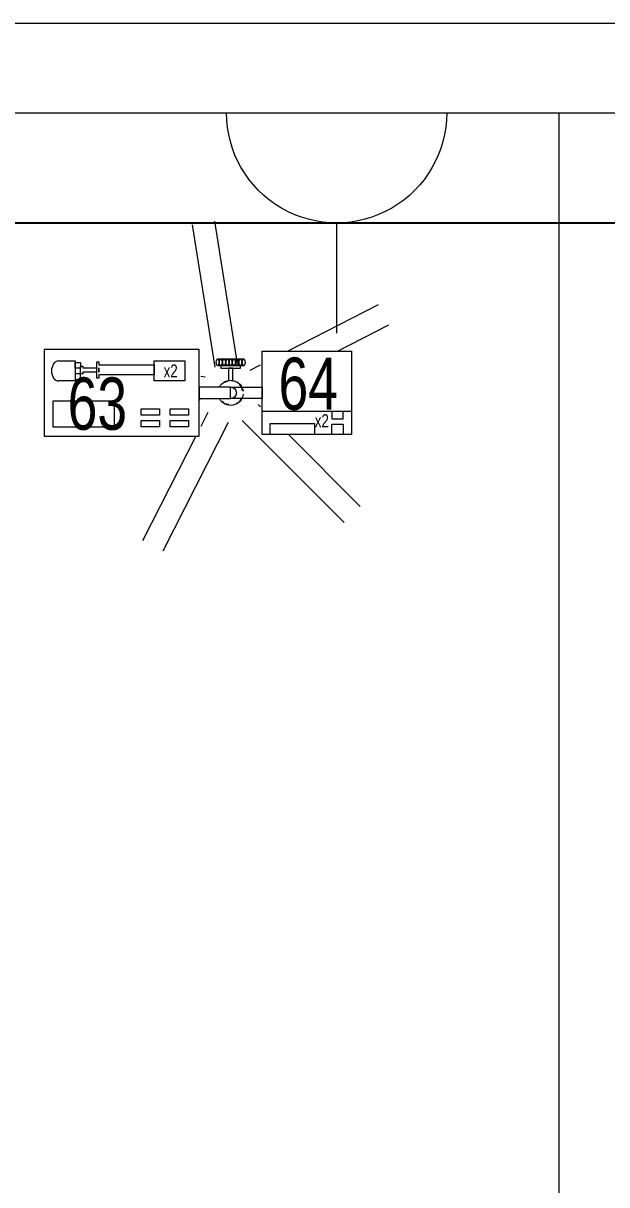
# Model space of a CAD drawing. Header units: metres. Extents: x 75097 to 220695, y -1557923 to -1361206.
# Drawn here: x 127383 to 128362, y -1465848 to -1463903 of the extents above; entities that cross this region are included whole.
import ezdxf

# ---------------------------------------------------------------- set-up
doc = ezdxf.new("R2010")
doc.units = ezdxf.units.M
doc.layers.get('0').update_dxf_attribs({"lineweight": 0})
for name, color, linetype, lineweight in [('A-100 - Copy$0$Medical Equipment and Furniture', 8, 'Continuous', 0), ('A-100 - Copy$0$Medical Equipment and Furniture1', 8, 'Continuous', 5), ('A-100 - Copy$0$Medical Equipment and Furniture2', 8, 'Continuous', 13), ('A-100 - Copy$0$Walls', 8, 'Continuous', 0)]:
    doc.layers.add(name, color=color, linetype=linetype, lineweight=lineweight)
doc.layers.add('E-POWR', color=7, linetype='Continuous', lineweight=9, true_color=0x4e7e3e)
doc.styles.add('A-100 - Copy$0$X3G_ENTITY_257CFD', font='swisscl.ttf', dxfattribs={"height": 200})

# ---------------------------------------------------------------- blocks, each defined once
blk = doc.blocks.new('NORMAL SOCKET')
at = {"layer": 'E-POWR'}
for p, q in [((0, 307.7), (0, 615.4)), ((-307.7, 0), (307.7, 0))]:
    blk.add_line(p, q, dxfattribs=at)
blk.add_ellipse((0, 0), major_axis=(32.8, 305.9), ratio=1, start_param=4.81904, end_param=7.960633, dxfattribs=at)
blk = doc.blocks.new('A-100 - Copy$0$Syringe')
at = {"layer": 'A-100 - Copy$0$Medical Equipment and Furniture2'}
for points in [[(42.9739, -11.5277), (42.7139, -11.5277), (42.7139, -11.3827), (42.9739, -11.3827), (42.9739, -11.5277)], [(42.7384, -11.5086), (42.7658, -11.5086), (42.7658, -11.475), (42.7384, -11.475)], [(42.779, -11.4899), (42.779, -11.487), (42.7748, -11.487), (42.7748, -11.5), (42.779, -11.5), (42.779, -11.497)], [(42.8023, -11.4899), (42.779, -11.4899)], [(42.779, -11.497), (42.8023, -11.497)], [(42.8055, -11.4851), (42.8055, -11.48), (42.8023, -11.48), (42.8023, -11.5069), (42.8055, -11.5069), (42.8055, -11.5019)], [(42.8055, -11.5019), (42.8984, -11.5019), (42.8984, -11.4851), (42.8055, -11.4851)], [(42.8055, -11.4899), (42.8055, -11.497)], [(42.8055, -11.497), (42.8055, -11.4899)], [(42.8055, -11.497), (42.8055, -11.4899)]]:
    blk.add_lwpolyline(points, dxfattribs=at)
for points in [[(42.8312, -11.3974), (42.7289, -11.3974), (42.7289, -11.4415), (42.8312, -11.4415)], [(42.9073, -11.3985), (42.8765, -11.3985), (42.8765, -11.4091), (42.9073, -11.4091)], [(42.956, -11.3985), (42.9252, -11.3985), (42.9252, -11.4091), (42.956, -11.4091)], [(42.9073, -11.4175), (42.8765, -11.4175), (42.8765, -11.4281), (42.9073, -11.4281)], [(42.956, -11.4175), (42.9252, -11.4175), (42.9252, -11.4281), (42.956, -11.4281)], [(42.7748, -11.487), (42.7658, -11.487), (42.7658, -11.4777), (42.7748, -11.4777)], [(42.9498, -11.475), (42.8984, -11.475), (42.8984, -11.5086), (42.9498, -11.5086)], [(42.7748, -11.4967), (42.7658, -11.4967), (42.7658, -11.5059), (42.7748, -11.5059)]]:
    blk.add_lwpolyline(points, close=True, dxfattribs=at)
at = {"layer": 'A-100 - Copy$0$Medical Equipment and Furniture2', "extrusion": (0, 0, -1)}
blk.add_ellipse((42.7384, -11.4918), major_axis=(0, 0.0168), ratio=0.733735, start_param=3.141593, end_param=6.283185, dxfattribs=at)
blk = doc.blocks.new('A-100 - Copy$0$Infusion')
at = {"layer": 'A-100 - Copy$0$Medical Equipment and Furniture2'}
for points in [[(43.0793, -11.3852), (43.0793, -11.5252), (43.2293, -11.5252), (43.2293, -11.3852), (43.0793, -11.3852)], [(43.1962, -11.4242), (43.1962, -11.4114), (43.215, -11.4114), (43.215, -11.4242)]]:
    blk.add_lwpolyline(points, dxfattribs=at)
for points in [[(43.0793, -11.3852), (43.0793, -11.4242), (43.2293, -11.4242), (43.2293, -11.3852)], [(43.0927, -11.3852), (43.0927, -11.404), (43.1673, -11.404), (43.1673, -11.3852)], [(43.1962, -11.3852), (43.1962, -11.4027), (43.215, -11.4027), (43.215, -11.3852)]]:
    blk.add_lwpolyline(points, close=True, dxfattribs=at)
blk = doc.blocks.new('A-100 - Copy$0$Infusion Syringe')
at = {"layer": 'A-100 - Copy$0$Medical Equipment and Furniture1'}
for p, q in [((42.9683, -11.3827), (42.8788, -11.2071)), ((43.0225, -11.4053), (42.9127, -11.1899)), ((43.0459, -11.409), (43.2169, -11.238)), ((43.1234, -11.3852), (43.2437, -11.2649)), ((42.9886, -11.4225), (42.9765, -11.3988)), ((43.0124, -11.4411), (43.017, -11.4365)), ((43.0234, -11.4354), (43.017, -11.4365)), ((43.0357, -11.4374), (43.0414, -11.4403)), ((43.0444, -11.4461), (43.0414, -11.4403)), ((43.0728, -11.4359), (43.0766, -11.432)), ((42.9753, -11.4431), (42.9739, -11.4433)), ((43.0463, -11.4583), (43.0453, -11.4647)), ((43.0791, -11.4595), (43.0793, -11.4596)), ((43.0175, -11.473), (43.0233, -11.476)), ((43.0297, -11.4749), (43.0233, -11.476)), ((43.0407, -11.4693), (43.0453, -11.4647)), ((43.0006, -11.498), (42.9627, -11.7368)), ((42.9838, -11.4812), (42.9765, -11.4824)), ((43.0592, -11.4932), (43.0766, -11.502)), ((43.0381, -11.5039), (43.0003, -11.7427)), ((43.1221, -11.5252), (43.2746, -11.6029)), ((43.2058, -11.5252), (43.2919, -11.5691))]:
    blk.add_line(p, q, dxfattribs=at)
for points in [[(43.0266, -11.4455), (43.0266, -11.4649), (42.9739, -11.4649), (42.9739, -11.4455)], [(43.0266, -11.4455), (43.0266, -11.4649), (43.0793, -11.4649), (43.0793, -11.4455)], [(43.043, -11.4963), (43.043, -11.5009), (43.0102, -11.5009), (43.0102, -11.4963)]]:
    blk.add_lwpolyline(points, close=True, dxfattribs=at)
for points in [[(43.0302, -11.4759), (43.0302, -11.4963), (43.0229, -11.4963), (43.0229, -11.4759)], [(43.0046, -11.5009), (43.0485, -11.5009)], [(43.0485, -11.5116), (43.0046, -11.5116)]]:
    blk.add_lwpolyline(points, dxfattribs=at)
for radius, start, end in [(0.021, 6.8276, 152.4616), (0.021, 207.5384, 353.1724), (0.00972, 270, 90)]:
    blk.add_arc((43.0266, -11.4552), radius, start, end, dxfattribs=at)
for centre in [(43.0046, -11.5062), (43.0101, -11.5062), (43.0156, -11.5062), (43.0211, -11.5062), (43.0266, -11.5062), (43.0321, -11.5062), (43.0375, -11.5062), (43.043, -11.5062), (43.0485, -11.5062)]:
    blk.add_ellipse(centre, major_axis=(0, -0.00537), ratio=0.510594, start_param=3.141593, end_param=9.424778, dxfattribs=at)
for name in ['A-100 - Copy$0$Syringe', 'A-100 - Copy$0$Infusion']:
    blk.add_blockref(name, (0, 0), dxfattribs=at)
blk = doc.blocks.new('A-100 - Copy')
at = {"layer": 'A-100 - Copy$0$Medical Equipment and Furniture'}
blk.add_line((128282.1, -1466552.7, 0), (128282.1, -1464052.7, 0), dxfattribs=at)
at = {"layer": 'A-100 - Copy$0$Walls', "elevation": 0}
for points in [[(119782.1, -1463902.7), (137148.3, -1463902.7)], [(119782.1, -1464052.7), (133096.4, -1464052.7), (133096.4, -1464152.7)]]:
    blk.add_lwpolyline(points, dxfattribs=at)
at = {"layer": 'A-100 - Copy$0$Medical Equipment and Furniture', "xscale": -1000, "yscale": 1000, "zscale": 1000, "rotation": 180}
blk.add_blockref('A-100 - Copy$0$Infusion Syringe', (84704.7, -1475977, 0), dxfattribs=at)
at = {"layer": 'A-100 - Copy$0$Medical Equipment and Furniture', "char_height": 21.87, "width": 20.636, "attachment_point": 8, "style": 'A-100 - Copy$0$X3G_ENTITY_257CFD'}
for insert in [(127630.7, -1464496.1, 0), (127884.2, -1464579.5, 0)]:
    blk.add_mtext('x2', dxfattribs=dict(at, insert=insert))
at = {"layer": 'A-100 - Copy$0$Medical Equipment and Furniture', "char_height": 87.47, "attachment_point": 8, "style": 'A-100 - Copy$0$X3G_ENTITY_257CFD'}
for s, insert in [('64', (127861.4, -1464551.5, 0)), ('63', (127507.8, -1464584.9, 0))]:
    blk.add_mtext(s, dxfattribs=dict(at, insert=insert))

msp = doc.modelspace()

# ---------------------------------------------------------------- linework, layer by layer
at = {"layer": 'E-POWR', "const_width": 3}
msp.add_lwpolyline([(115522.2, -1465741), (115522.2, -1464236.2), (117546.6, -1464236.2), (122230.3, -1464236.2), (125149.3, -1464237.3), (127909, -1464237.3), (130816.6, -1464237.3)], dxfattribs=at)

# ---------------------------------------------------------------- block references
at = {"layer": 'E-POWR', "color": 85, "xscale": -0.6, "yscale": 0.6, "zscale": 0.6, "rotation": 180}
msp.add_blockref('NORMAL SOCKET', (127909, -1464052.7, 0), dxfattribs=at)

# ---------------------------------------------------------------- next in the draw order: block references
msp.add_blockref('A-100 - Copy', (0, 0))

doc.saveas('drawing.dxf')
